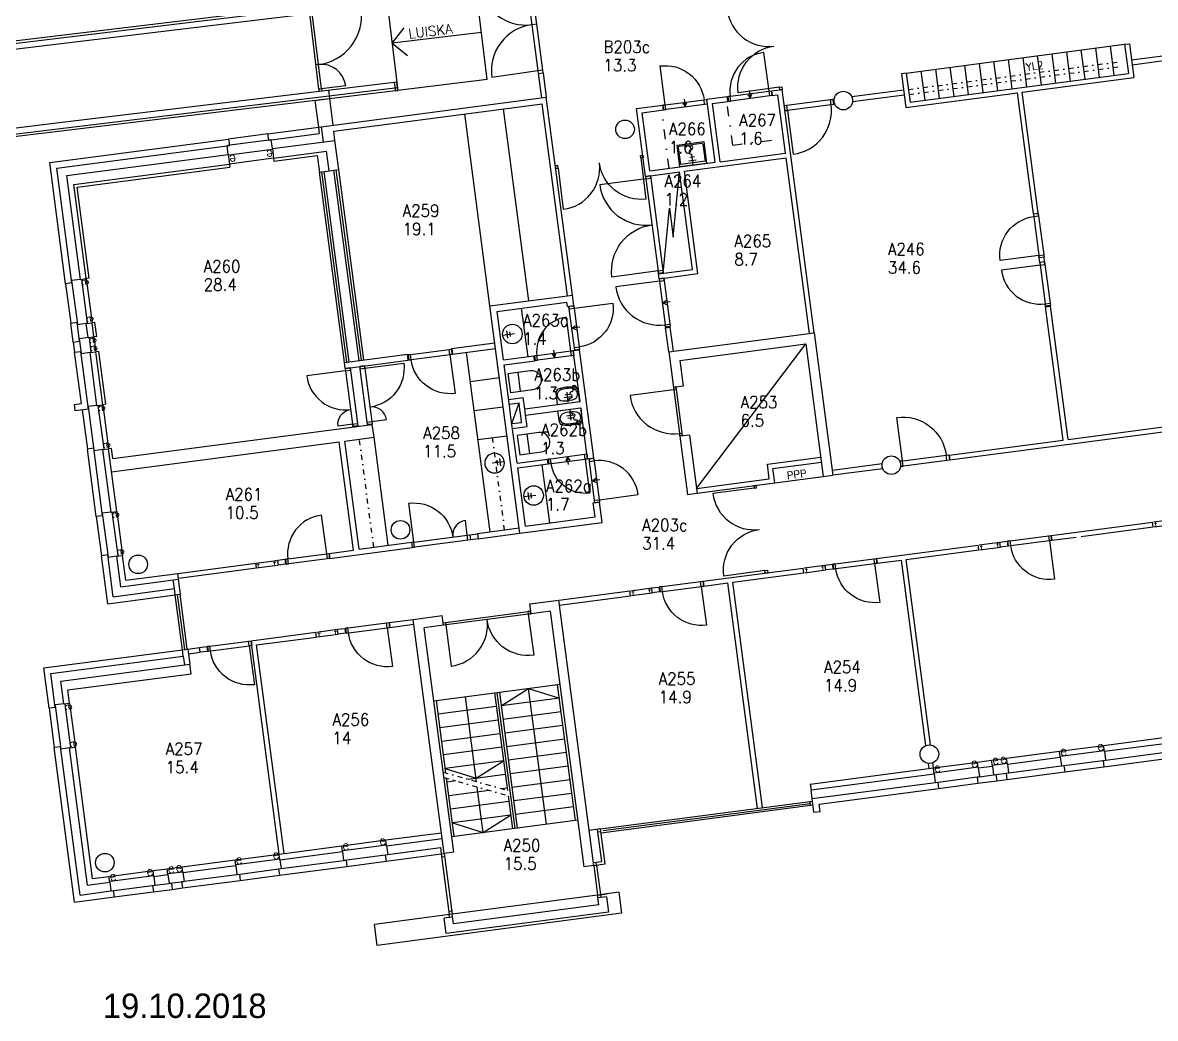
# Model space of a CAD drawing. Extents: x -11123 to 123675, y 9836 to 72527.
# Drawn here: x 8791 to 31946, y 9836 to 30196 of the extents above; entities that cross this region are included whole.
import ezdxf
from ezdxf.enums import TextEntityAlignment as Align

# ---------------------------------------------------------------- set-up
doc = ezdxf.new("R2010")
doc.units = 0
doc.header["$LTSCALE"] = 100
doc.header["$MEASUREMENT"] = 0
doc.linetypes.add('PKL', pattern=[3, 1, -1, 0, -1])
doc.linetypes.add('PKP', pattern=[6, 2, -2, 0, -2])
doc.layers.get('0').update_dxf_attribs({"linetype": 'CONTINUOUS'})
for name, color, linetype in [('ART1100T0', 7, 'CONTINUOUS'), ('ART1100T3', 7, 'CONTINUOUS'), ('ART1100TB', 7, 'CONTINUOUS'), ('FM_I', 7, 'CONTINUOUS'), ('FM_OMAT', 7, 'CONTINUOUS'), ('M00402', 7, 'CONTINUOUS'), ('M06001', 7, 'CONTINUOUS'), ('M06037', 8, 'CONTINUOUS'), ('M06041', 8, 'CONTINUOUS'), ('M06051', 3, 'CONTINUOUS'), ('M06080', 7, 'CONTINUOUS'), ('M06081', 8, 'CONTINUOUS')]:
    doc.layers.add(name, color=color, linetype=linetype)
doc.styles.add('FISO', font='fiso.shx', dxfattribs={"height": 200})
doc.styles.add('ROMANS', font='romans')
doc.styles.add('S', font='ROMANS.shx', dxfattribs={"width": 0.8})
doc.styles.get("Standard").update_dxf_attribs({"font": 'simplex.shx'})

# ---------------------------------------------------------------- blocks, each defined once
blk = doc.blocks.new('AIOA_SAVE1')
at = {"color": 0, "linetype": 'ByBlock'}
for p, q in [((0, 0), (200, 0)), ((100, 75), (100, -75)), ((150, 50), (150, -50))]:
    blk.add_line(p, q, dxfattribs=at)
blk = doc.blocks.new('AIOA_SAVS1')
at = {"color": 0, "linetype": 'ByBlock'}
blk.add_lwpolyline([(0, 0), (75, -43, 1), (136, -78, -1), (198, -113), (238, -137, 1.000186), (310, -178, 1.000186), (238, -137)], format="xyb", dxfattribs=at)
blk.add_blockref('AIOA_SAVE1', (0, 0), dxfattribs=at)
blk = doc.blocks.new('AIOA_PA11151S')
at = {"color": 0, "linetype": 'ByBlock'}
for points in [[(0, -235), (233.504465, -230.487788, 0.350048), (305.602562, -170.874783, 0.111918), (306.134213, 170.656116, 0.350852), (233.992412, 230.479271), (0, 235)], [(293.550693, -198.63324, 0.875156), (315.531406, -119.392701, 0.094764), (306.134213, 170.656116, 0.350852), (233.992412, 230.479271), (0, 235), (0, -235), (233.504465, -230.487788, 0.23958)], [(58.106337, 107.884253, 0.074902), (57.037671, -92.42681, 0.996701), (292.962329, -92.42681, 0.074902), (291.893663, 107.884253, 0.873578)]]:
    blk.add_lwpolyline(points, format="xyb", close=True, dxfattribs=at)
blk.add_blockref('AIOA_SAVS1', (25, 0), dxfattribs=at)
for tag, p, flags in [('VARKDI', (25, 100), 8), ('VARNRO', (25, 0), 9), ('VARYLE', (25, -100), 9)]:
    blk.add_attdef(tag, p, '', height=75, dxfattribs=dict(at, flags=flags))
blk = doc.blocks.new('ALLAS')
at = {"color": 0, "linetype": 'ByBlock'}
for p, q in [((-200, 3), (47, 3)), ((-110, 78), (-110, -72)), ((-54, 53), (-54, -47))]:
    blk.add_line(p, q, dxfattribs=at)
blk.add_circle((0, 0), 200, dxfattribs=at)
blk = doc.blocks.new('AIOA_SASA6')
at = {"color": 0, "linetype": 'ByBlock'}
for p, q in [((0, 0), (225, 0)), ((100, 75), (100, -75)), ((175, 50), (175, -50))]:
    blk.add_line(p, q, dxfattribs=at)
blk.add_lwpolyline([(0, 275), (450, 275), (450, -275), (0, -275)], close=True, dxfattribs=at)
blk.add_lwpolyline([(0, 275), (450, 275), (450, -275), (0, -275)], close=True, dxfattribs=at)
blk.add_lwpolyline([(50, 250), (400, 250, -0.414214), (425, 225), (425, -225, -0.414214), (400, -250), (50, -250), (50, 250)], format="xyb", dxfattribs=at)
for centre, radius, start, end in [((275, 0), 50, 0, 180), ((362, 0), 37.5, 180, 0)]:
    blk.add_arc(centre, radius, start, end, dxfattribs=at)
for tag, p, flags in [('VARKDI', (75, 125), 8), ('VARNRO', (75, 25), 9), ('VARYLE', (75, -75), 9)]:
    blk.add_attdef(tag, p, '', height=75, dxfattribs=dict(at, flags=flags))
blk = doc.blocks.new('AIOA_SAWC1')
at = {"color": 0, "linetype": 'ByBlock'}
blk.add_line((250, -200), (250, 200), dxfattribs=at)
blk.add_lwpolyline([(50, 200), (500, 200, -1), (500, -200), (50, -200)], format="xyb", close=True, dxfattribs=at)
blk.add_lwpolyline([(50, 200), (500, 200, -1), (500, -200), (50, -200)], format="xyb", close=True, dxfattribs=at)
for tag, p, flags in [('VARKDI', (100, -50), 8), ('VARNRO', (100, -150), 9), ('VARYLE', (100, -250), 9)]:
    blk.add_attdef(tag, p, '', height=75, dxfattribs=dict(at, flags=flags))
blk = doc.blocks.new('AIOA_IKK-C')
at = {"layer": 'M06041', "linetype": 'ByBlock'}
for p, q in [((0, 0), (1000, 0)), ((0, -100), (1000, -100))]:
    blk.add_line(p, q, dxfattribs=at)
at = {"layer": 'FM_OMAT', "width": 0.9, "flags": 8}
for p in [(50, 0), (950, 0)]:
    blk.add_attdef('SARANA', text='', height=50, dxfattribs=at).set_placement(p, align=Align.MIDDLE)
at = {"layer": 'FM_OMAT', "width": 0.9}
for tag, p, flags in [('IKKKDI', (50, -700), 8), ('IKKNRO', (50, -850), 8), ('IKKYLE', (50, -1000), 9)]:
    blk.add_attdef(tag, p, '', height=125, dxfattribs=dict(at, flags=flags))
at = {"layer": 'M06041', "flags": 8}
blk.add_attdef('E', (0, 0), '', height=100, dxfattribs=at)
blk.add_attdef('E', text='', height=100, dxfattribs=at).set_placement((500, 0), align=Align.CENTER)
blk.add_attdef('E', text='', height=100, dxfattribs=at).set_placement((1000, 0), align=Align.RIGHT)
blk = doc.blocks.new('AIOA_IKK-B')
at = {"layer": 'M06041', "linetype": 'ByBlock'}
for p, q in [((0, 100), (1000, 100)), ((0, 0), (1000, 0))]:
    blk.add_line(p, q, dxfattribs=at)
at = {"layer": 'FM_OMAT', "width": 0.9}
for tag, p, flags in [('IKKYLE', (50, 875), 9), ('IKKNRO', (50, 725), 8), ('IKKKDI', (50, 575), 8)]:
    blk.add_attdef(tag, p, '', height=125, dxfattribs=dict(at, flags=flags))
at = {"layer": 'FM_OMAT', "width": 0.9, "flags": 8}
for p in [(50, 0), (950, 0)]:
    blk.add_attdef('SARANA', text='', height=50, dxfattribs=at).set_placement(p, align=Align.MIDDLE)
at = {"layer": 'M06041', "flags": 8}
blk.add_attdef('F', (0, 0), '', height=100, dxfattribs=at)
blk.add_attdef('F', text='', height=100, dxfattribs=at).set_placement((500, 0), align=Align.CENTER)
blk.add_attdef('F', text='', height=100, dxfattribs=at).set_placement((1000, 0), align=Align.RIGHT)
blk = doc.blocks.new('AIOA_HUONE')
at = {"layer": 'ART1100T0', "width": 0.9}
blk.add_attdef('HNENUM', (56, 73), '', height=250, dxfattribs=at)
at = {"layer": 'ART1100T3', "width": 0.9}
blk.add_attdef('HNEALA', (56, -302), '', height=250, dxfattribs=at)

msp = doc.modelspace()

# ---------------------------------------------------------------- linework, layer by layer
at = {"layer": 'M00402'}
msp.add_line((24166, 20783), (25157, 20914), dxfattribs=at)
msp.add_lwpolyline([(21887, 25072), (22014, 26405), (22092, 25810), (22219, 27143)], dxfattribs=at)
at = {"layer": 'M06001'}
for p, q in [((31316, 29753), (31415, 29766)), ((31316, 29753), (31395, 29158)), ((31415, 29766), (31507, 29072)), ((32517, 29568), (31460, 29429)), ((32530, 29469), (31473, 29330)), ((26855, 29166), (26756, 29153)), ((26756, 29153), (26847, 28459)), ((26855, 29166), (26933, 28571)), ((26933, 28571), (31395, 29158)), ((29226, 28772), (31507, 29072)), ((15042, 28821), (15062, 28642)), ((24098, 28803), (24317, 28832)), ((24111, 28704), (24098, 28803)), ((24111, 28704), (24231, 28719)), ((24387, 27530), (24231, 28719)), ((24972, 23854), (24317, 28832)), ((26800, 28816), (25742, 28676)), ((26813, 28716), (25755, 28577)), ((26847, 28459), (29127, 28759)), ((29452, 26290), (29127, 28759)), ((29551, 26303), (29226, 28772)), ((14765, 28603), (15062, 28642)), ((14765, 28603), (14837, 28058)), ((14896, 28065), (19496, 28671)), ((15062, 28642), (15134, 28097)), ((15150, 27978), (19413, 28539)), ((19930, 24613), (19413, 28539)), ((20029, 24626), (19496, 28671)), ((21342, 28440), (21878, 28510)), ((21891, 28411), (21878, 28510)), ((22780, 28629), (23196, 28684)), ((22950, 27340), (22780, 28629)), ((22892, 28543), (23209, 28585)), ((23049, 27353), (22892, 28543)), ((23209, 28585), (23196, 28684)), ((21525, 27052), (21342, 28440)), ((21455, 28354), (21891, 28411)), ((21611, 27164), (21455, 28354)), ((13805, 27922), (14896, 28065)), ((14837, 28058), (14854, 27929)), ((14896, 28065), (14937, 27758)), ((9344, 27334), (13002, 27816)), ((13002, 27816), (13019, 27687)), ((13822, 27793), (13805, 27922)), ((13822, 27793), (14854, 27929)), ((13896, 27621), (13872, 27799)), ((13896, 27621), (15174, 27789)), ((15174, 27789), (15150, 27978)), ((15253, 27194), (15174, 27789)), ((9490, 27223), (13019, 27687)), ((12993, 27502), (12970, 27681)), ((13896, 27621), (13922, 27423)), ((13922, 27423), (15002, 27565)), ((15055, 27168), (15002, 27565)), ((9670, 24856), (9344, 27334)), ((9692, 27068), (12993, 27502)), ((12993, 27502), (13019, 27304)), ((13922, 27423), (13929, 27363)), ((13929, 27363), (14812, 27479)), ((14812, 27479), (14856, 27142)), ((21611, 27164), (22950, 27340)), ((22318, 27156), (24400, 27430)), ((23049, 27353), (24387, 27530)), ((24873, 23841), (24400, 27430)), ((9799, 24873), (9490, 27223)), ((9837, 26885), (13019, 27304)), ((9904, 26833), (13027, 27244)), ((13019, 27304), (13027, 27244)), ((14856, 27142), (15055, 27168)), ((15055, 27168), (15253, 27194)), ((21525, 27052), (22219, 27143)), ((22481, 25151), (22219, 27143)), ((22594, 25064), (22318, 27156)), ((9971, 24946), (9692, 27068)), ((10090, 24962), (9837, 26885)), ((10150, 24969), (9904, 26833)), ((29452, 26290), (29551, 26303)), ((29584, 25289), (29571, 25388)), ((29683, 25302), (29670, 25401)), ((21787, 25059), (22481, 25151)), ((21800, 24960), (21787, 25059)), ((21800, 24960), (22594, 25064)), ((9799, 24873), (9670, 24856)), ((9971, 24946), (9793, 24922)), ((9971, 24946), (10090, 24962)), ((10150, 24969), (10090, 24962)), ((18343, 24404), (20029, 24626)), ((20058, 24408), (20029, 24626)), ((18956, 19754), (18343, 24404)), ((18489, 24292), (19917, 24480)), ((19929, 24391), (19917, 24480)), ((19929, 24391), (20058, 24408)), ((29703, 24387), (29802, 24400)), ((30062, 21660), (29703, 24387)), ((30161, 21673), (29802, 24400)), ((18620, 23301), (18489, 24292)), ((9776, 24053), (9905, 24070)), ((9827, 23666), (9776, 24053)), ((9956, 23683), (9905, 24070)), ((10090, 24044), (9911, 24020)), ((10090, 24044), (10209, 24059)), ((10128, 23756), (10090, 24044)), ((10268, 24067), (10209, 24059)), ((10247, 23772), (10209, 24059)), ((10306, 23780), (10268, 24067)), ((21932, 23959), (22031, 23972)), ((21998, 23463), (21932, 23959)), ((21998, 23463), (24972, 23854)), ((21998, 23463), (24972, 23854)), ((22097, 23476), (22031, 23972)), ((24972, 23854), (25356, 20940)), ((24972, 23854), (25356, 20940)), ((9827, 23666), (9956, 23683)), ((10128, 23756), (9949, 23733)), ((10128, 23756), (10247, 23772)), ((10306, 23780), (10247, 23772)), ((17560, 23534), (18443, 23651)), ((22222, 23291), (24800, 23630)), ((24800, 23630), (25157, 20914)), ((9854, 23458), (9983, 23475)), ((9993, 22407), (9854, 23458)), ((10139, 22295), (9983, 23475)), ((10168, 23449), (9990, 23425)), ((10168, 23449), (10287, 23464)), ((10310, 22368), (10168, 23449)), ((10347, 23472), (10287, 23464)), ((10429, 22384), (10287, 23464)), ((10489, 22392), (10347, 23472)), ((15369, 23246), (16658, 23416)), ((16674, 23297), (16658, 23416)), ((17576, 23415), (17560, 23534)), ((17576, 23415), (18458, 23532)), ((20048, 23489), (20176, 23506)), ((20185, 22448), (20048, 23489)), ((20467, 21295), (20176, 23506)), ((21998, 23463), (22093, 22739)), ((21998, 23463), (22093, 22739)), ((15385, 23127), (15369, 23246)), ((15385, 23127), (16674, 23297)), ((18620, 23301), (19244, 23383)), ((18633, 23202), (19258, 23284)), ((19258, 23284), (19244, 23383)), ((22222, 23291), (22291, 22765)), ((22291, 22765), (22093, 22739)), ((18726, 22493), (19024, 22532)), ((9844, 22387), (9993, 22407)), ((9844, 22387), (9861, 22258)), ((10139, 22295), (9861, 22258)), ((10310, 22368), (10132, 22345)), ((10310, 22368), (10429, 22384)), ((10489, 22392), (10429, 22384)), ((18739, 22393), (18938, 22420)), ((19054, 22299), (20185, 22448)), ((19071, 22170), (20202, 22319)), ((20339, 21278), (20202, 22319)), ((18791, 21997), (18990, 22023)), ((10635, 21281), (15939, 21979)), ((15974, 21720), (15939, 21979)), ((18805, 21898), (19102, 21937)), ((27745, 21254), (32504, 21881)), ((30161, 21673), (32491, 21980)), ((10610, 21014), (15260, 21626)), ((15552, 19407), (15260, 21626)), ((15379, 21641), (15974, 21720)), ((15670, 19432), (15379, 21641)), ((22423, 21764), (22225, 21738)), ((22225, 21738), (22381, 20548)), ((22225, 21738), (22381, 20548)), ((22423, 21764), (22580, 20574)), ((27732, 21353), (30062, 21660)), ((10244, 21492), (10115, 21475)), ((10297, 20097), (10115, 21475)), ((10426, 20114), (10244, 21492)), ((10429, 21466), (10251, 21442)), ((10429, 21466), (10548, 21482)), ((10598, 20187), (10429, 21466)), ((10608, 21489), (10548, 21482)), ((10717, 20203), (10548, 21482)), ((10635, 21281), (10608, 21489)), ((24015, 21167), (25105, 21310)), ((27732, 21353), (27745, 21254)), ((18898, 21189), (19522, 21271)), ((18911, 21090), (19536, 21172)), ((19068, 19900), (18911, 21090)), ((19536, 21172), (19522, 21271)), ((20339, 21278), (20467, 21295)), ((24054, 20869), (24015, 21167)), ((24127, 21080), (25118, 21211)), ((24166, 20783), (24127, 21080)), ((26361, 21173), (25343, 21039)), ((26374, 21074), (25356, 20940)), ((22567, 20673), (24054, 20869)), ((25157, 20914), (25356, 20940)), ((22580, 20574), (24166, 20783)), ((20457, 20375), (20586, 20392)), ((20641, 19976), (20586, 20392)), ((22381, 20548), (22580, 20574)), ((10598, 20187), (10419, 20163)), ((10598, 20187), (10717, 20203)), ((20495, 20088), (20457, 20375)), ((10426, 20114), (10297, 20097)), ((18956, 19754), (20641, 19976)), ((19068, 19900), (20495, 20088)), ((29819, 19712), (31886, 19984)), ((31899, 19885), (31886, 19984)), ((18089, 19751), (18941, 19863)), ((18089, 19751), (18103, 19642)), ((18103, 19642), (18956, 19754)), ((29832, 19613), (29819, 19712)), ((30427, 19691), (31899, 19885)), ((15069, 19242), (16755, 19464)), ((15670, 19432), (16740, 19573)), ((16740, 19573), (16755, 19464)), ((26245, 19241), (28322, 19515)), ((28335, 19416), (28322, 19515)), ((29832, 19613), (30328, 19678)), ((10531, 19311), (10403, 19294)), ((10532, 18312), (10403, 19294)), ((10644, 18458), (10531, 19311)), ((10716, 19285), (10538, 19261)), ((10716, 19285), (10835, 19300)), ((10799, 18660), (10716, 19285)), ((10902, 18795), (10835, 19300)), ((15056, 19342), (15552, 19407)), ((15069, 19242), (15056, 19342)), ((26258, 19142), (26245, 19241)), ((26853, 19220), (28335, 19416)), ((27352, 15426), (26853, 19220)), ((11963, 18934), (13559, 19145)), ((11976, 18835), (13572, 19045)), ((13572, 19045), (13559, 19145)), ((22701, 18775), (24748, 19044)), ((24761, 18945), (24748, 19044)), ((26258, 19142), (26754, 19207)), ((27253, 15413), (26754, 19207)), ((10799, 18660), (11978, 18815)), ((10902, 18795), (11963, 18934)), ((11893, 18623), (11869, 18801)), ((11978, 18815), (11963, 18934)), ((12019, 18508), (11978, 18815)), ((22714, 18675), (22701, 18775)), ((23308, 18754), (24761, 18945)), ((10644, 18458), (11893, 18623)), ((11910, 18494), (11893, 18623)), ((19751, 18386), (21203, 18577)), ((21217, 18478), (21203, 18577)), ((22714, 18675), (23209, 18741)), ((23816, 14130), (23209, 18741)), ((23915, 14144), (23308, 18754)), ((10532, 18312), (11910, 18494)), ((11910, 18494), (12019, 18508)), ((19161, 18309), (19751, 18386)), ((19187, 18110), (19161, 18309)), ((20465, 12963), (19751, 18386)), ((19764, 18287), (21217, 18478)), ((16777, 17995), (17367, 18072)), ((17393, 17874), (17367, 18072)), ((19579, 18162), (19187, 18110)), ((20267, 12937), (19579, 18162)), ((16281, 17929), (16777, 17995)), ((16294, 17830), (16281, 17929)), ((16294, 17830), (16790, 17896)), ((17407, 13206), (16777, 17995)), ((17393, 17874), (17001, 17822)), ((13460, 17558), (14784, 17732)), ((13572, 17472), (14797, 17633)), ((14797, 17633), (14784, 17732)), ((17605, 13232), (17001, 17822)), ((9222, 17000), (12057, 17373)), ((12057, 17373), (12166, 17388)), ((12074, 17244), (12057, 17373)), ((12166, 17388), (12409, 17420)), ((12166, 17388), (12207, 17080)), ((14035, 13196), (13460, 17558)), ((14134, 13209), (13572, 17472)), ((9368, 16888), (12074, 17244)), ((12074, 17244), (12098, 17066)), ((12179, 17289), (12422, 17321)), ((9330, 16177), (9222, 17000)), ((9570, 16733), (12207, 17080)), ((12233, 16882), (12207, 17080)), ((9459, 16194), (9368, 16888)), ((9631, 16267), (9570, 16733)), ((9715, 16551), (12233, 16882)), ((9750, 16283), (9715, 16551)), ((9631, 16267), (9453, 16244)), ((9631, 16267), (9750, 16283)), ((9459, 16194), (9330, 16177)), ((30889, 15415), (32168, 15583)), ((9565, 15391), (9436, 15374)), ((9852, 12211), (9436, 15374)), ((9964, 12357), (9565, 15391)), ((9750, 15365), (9571, 15341)), ((9750, 15365), (9869, 15381)), ((10119, 12559), (9750, 15365)), ((10222, 12694), (9869, 15381)), ((28906, 15154), (29987, 15296)), ((30003, 15177), (29987, 15296)), ((30879, 15111), (32257, 15292)), ((30905, 15296), (30889, 15415)), ((30905, 15296), (32184, 15464)), ((30905, 15296), (30928, 15117)), ((27409, 14957), (27395, 15061)), ((28311, 15075), (28599, 15113)), ((28327, 14956), (28311, 15075)), ((28615, 14994), (28599, 15113)), ((28922, 15035), (28906, 15154)), ((28922, 15035), (30003, 15177)), ((30003, 15177), (30026, 14998)), ((30879, 15111), (30896, 14982)), ((30896, 14982), (32274, 15163)), ((24891, 14625), (27409, 14957)), ((24907, 14506), (27425, 14838)), ((27320, 14945), (27306, 15049)), ((27425, 14838), (27409, 14957)), ((27425, 14838), (27448, 14659)), ((28301, 14771), (28688, 14822)), ((28327, 14956), (28615, 14994)), ((28327, 14956), (28351, 14778)), ((28615, 14994), (28638, 14816)), ((28688, 14822), (28705, 14693)), ((28896, 14850), (30076, 15005)), ((28896, 14850), (28913, 14721)), ((28913, 14721), (30093, 14876)), ((28922, 15035), (28945, 14856)), ((30076, 15005), (30093, 14876)), ((24891, 14625), (24907, 14506)), ((24930, 14328), (27498, 14666)), ((27498, 14666), (27515, 14537)), ((28301, 14771), (28318, 14642)), ((28318, 14642), (28705, 14693)), ((24930, 14328), (24907, 14506)), ((25076, 14216), (27515, 14537)), ((24967, 14050), (24930, 14328)), ((25095, 14067), (25076, 14216)), ((24967, 14050), (25095, 14067)), ((20604, 13708), (20371, 13677)), ((20631, 13045), (20544, 13700)), ((20698, 12994), (20604, 13708)), ((16216, 13483), (17351, 13632)), ((16231, 13364), (16216, 13483)), ((16231, 13364), (17367, 13513)), ((20612, 13648), (20552, 13640)), ((14035, 13196), (15314, 13364)), ((14050, 13077), (15329, 13245)), ((15329, 13245), (15314, 13364)), ((15329, 13245), (15353, 13067)), ((16205, 13179), (17331, 13327)), ((16231, 13364), (16255, 13185)), ((17331, 13327), (17348, 13198)), ((17348, 13198), (17407, 13206)), ((17605, 13232), (17407, 13206)), ((12052, 12935), (13132, 13077)), ((13148, 12958), (13132, 13077)), ((14024, 12892), (15402, 13073)), ((14050, 13077), (14035, 13196)), ((14050, 13077), (14074, 12898)), ((15402, 13073), (15419, 12944)), ((16205, 13179), (16222, 13050)), ((16222, 13050), (17348, 13198)), ((20457, 13023), (20631, 13045)), ((20465, 12963), (20698, 12994)), ((20524, 12971), (20517, 13030)), ((10222, 12694), (10555, 12738)), ((10570, 12619), (10555, 12738)), ((11457, 12856), (11744, 12894)), ((11472, 12737), (11457, 12856)), ((11472, 12737), (11760, 12775)), ((11472, 12737), (11496, 12559)), ((11760, 12775), (11744, 12894)), ((11760, 12775), (11783, 12597)), ((12041, 12631), (13221, 12786)), ((12067, 12816), (12052, 12935)), ((12067, 12816), (13148, 12958)), ((12067, 12816), (12091, 12637)), ((13148, 12958), (13172, 12779)), ((13221, 12786), (13238, 12657)), ((14024, 12892), (14041, 12763)), ((14041, 12763), (15419, 12944)), ((20465, 12963), (20267, 12937)), ((10119, 12559), (10570, 12619)), ((10570, 12619), (10594, 12440)), ((11446, 12552), (11833, 12603)), ((11446, 12552), (11463, 12423)), ((11833, 12603), (11850, 12474)), ((12041, 12631), (12058, 12502)), ((12058, 12502), (13238, 12657)), ((9852, 12211), (10660, 12318)), ((9964, 12357), (10643, 12447)), ((10643, 12447), (10660, 12318)), ((11463, 12423), (11850, 12474)), ((20545, 12358), (17570, 11967)), ((20976, 12415), (20545, 12358)), ((20545, 12358), (20743, 12384)), ((20571, 12160), (20545, 12358)), ((20726, 12322), (20552, 12299)), ((20604, 12366), (20612, 12307)), ((20726, 12322), (20767, 12009)), ((20976, 12415), (21033, 11984)), ((20571, 12160), (17596, 11768)), ((17570, 11967), (15984, 11758)), ((21033, 11984), (16041, 11327)), ((17578, 11907), (17405, 11884)), ((17446, 11572), (17405, 11884)), ((20767, 12009), (17446, 11572)), ((17519, 11899), (17511, 11959)), ((17596, 11768), (17570, 11967)), ((16041, 11327), (15984, 11758))]:
    msp.add_line(p, q, dxfattribs=at)
for points in [[(18898, 21189), (18774, 22131), (18757, 22260), (18633, 23202)], [(19102, 21937), (19071, 22171), (19054, 22299), (19024, 22532)], [(18990, 22023), (18972, 22157), (18955, 22286), (18938, 22420)]]:
    msp.add_lwpolyline(points, dxfattribs=at)
for centre in [(25567, 28603), (21106, 28015), (26549, 21147), (16515, 19826), (11152, 19120), (27327, 15238), (10472, 13019)]:
    msp.add_circle(centre, 190, dxfattribs=at)
at = {"layer": 'M06037'}
for p, q in [((18286, 29032), (18053, 30958)), ((16227, 30737), (16459, 28811)), ((16343, 29774), (16590, 30089)), ((18170, 29995), (16343, 29774)), ((16343, 29774), (16658, 29527)), ((18286, 29032), (16459, 28811)), ((19776, 16665), (17198, 16325)), ((18437, 16489), (18700, 14496)), ((18487, 16495), (18852, 13719)), ((18537, 16502), (18902, 13726)), ((19497, 13804), (19131, 16580)), ((20092, 13882), (19726, 16658)), ((17442, 14853), (17248, 16332)), ((18474, 16211), (17284, 16054)), ((18071, 14674), (17843, 16410)), ((19763, 16381), (18573, 16224)), ((19799, 16103), (18610, 15946)), ((18511, 15933), (17321, 15777)), ((19836, 15825), (18646, 15669)), ((18547, 15656), (17357, 15499)), ((19873, 15548), (18683, 15391)), ((18584, 15378), (17394, 15222)), ((18620, 15101), (17430, 14944)), ((19909, 15270), (18719, 15114)), ((18657, 14823), (17899, 14723)), ((19946, 14993), (18756, 14836)), ((17613, 13556), (17457, 14745)), ((17649, 14690), (17467, 14666)), ((19982, 14715), (18792, 14558)), ((18329, 14497), (17504, 14389)), ((18208, 13634), (18085, 14566)), ((18693, 14545), (18579, 14530)), ((18714, 14388), (18803, 13713)), ((20019, 14437), (18829, 14281)), ((18730, 14268), (17540, 14111)), ((20055, 14160), (18866, 14003)), ((18766, 13990), (17577, 13833)), ((18852, 13719), (17564, 13549)), ((20141, 13889), (18852, 13719))]:
    msp.add_line(p, q, dxfattribs=at)
at = {"layer": 'M06037', "linetype": 'PKL'}
for p, q in [((17390, 14868), (18752, 14481)), ((17404, 14760), (18766, 14373))]:
    msp.add_line(p, q, dxfattribs=at)
at = {"layer": 'M06037'}
for points in [[(18573, 16224), (19131, 16580), (19763, 16381)], [(17430, 14944), (18062, 14745), (18620, 15101)], [(17577, 13833), (18208, 13634), (18766, 13990)]]:
    msp.add_lwpolyline(points, dxfattribs=at)
at = {"layer": 'M06041'}
for p, q in [((16233, 30687), (-11123, 27381)), ((16177, 30731), (-11079, 27437)), ((16197, 30562), (9239, 29721)), ((9239, 29721), (-5458, 27945)), ((16389, 28974), (9431, 28133)), ((19332, 29154), (19431, 29167)), ((16453, 28860), (-10902, 25554)), ((16410, 28805), (-10847, 25511)), ((9431, 28133), (-5266, 26356)), ((13805, 27922), (13002, 27816)), ((13922, 27423), (13019, 27304)), ((15369, 23246), (14856, 27142)), ((15419, 23252), (14906, 27149)), ((15468, 23259), (14955, 27155)), ((15667, 23285), (15154, 27181)), ((15716, 23292), (15203, 27188)), ((15766, 23298), (15253, 27194)), ((9670, 24856), (9776, 24053)), ((10090, 24962), (10209, 24059)), ((9827, 23666), (9854, 23458)), ((10247, 23772), (10287, 23464)), ((10010, 22278), (10115, 21475)), ((10429, 22384), (10548, 21482)), ((10717, 20203), (10835, 19300)), ((10297, 20097), (10403, 19294)), ((12057, 17373), (11910, 18494)), ((12107, 17380), (11959, 18500)), ((12157, 17386), (12009, 18507)), ((9750, 16283), (9869, 15381)), ((9330, 16177), (9436, 15374)), ((29987, 15296), (30889, 15415)), ((27409, 14957), (28311, 15075)), ((28599, 15113), (28906, 15154)), ((30093, 14876), (30896, 14982)), ((27515, 14537), (28318, 14642)), ((28705, 14693), (28913, 14721)), ((20604, 13708), (24937, 14278)), ((20614, 13628), (24947, 14199)), ((20659, 13674), (24892, 14232)), ((24897, 14192), (24887, 14271)), ((15314, 13364), (16216, 13483)), ((17407, 13206), (17570, 11967)), ((13132, 13077), (14035, 13196)), ((15419, 12944), (16222, 13050)), ((17348, 13198), (17511, 11959)), ((17355, 13139), (17415, 13147)), ((20524, 12971), (20604, 12366)), ((10555, 12738), (11457, 12856)), ((11744, 12894), (12052, 12935)), ((13238, 12657), (14041, 12763)), ((20465, 12963), (20545, 12358)), ((10660, 12318), (11463, 12423)), ((11850, 12474), (12058, 12502)), ((17562, 12026), (17503, 12018))]:
    msp.add_line(p, q, dxfattribs=at)
at = {"layer": 'M06041', "linetype": 'PKL'}
for p, q in [((26899, 28829), (31361, 29416)), ((26912, 28729), (31374, 29317))]:
    msp.add_line(p, q, dxfattribs=at)
at = {"layer": 'M06041', "linetype": 'ByBlock'}
for p, q in [((19332, 29154), (19397, 28658)), ((19431, 29167), (19496, 28671))]:
    msp.add_line(p, q, dxfattribs=at)
at = {"layer": 'M06041'}
msp.add_lwpolyline([(16389, 28974), (16410, 28805), (16459, 28811), (16439, 28980)], close=True, dxfattribs=at)
at = {"layer": 'M06051'}
for p, q in [((19076, 31097), (19200, 30155)), ((19299, 30168), (19175, 31110)), ((14898, 28843), (14718, 30333)), ((14849, 28837), (14669, 30327)), ((19299, 30168), (19200, 30155)), ((19200, 30155), (19324, 29213)), ((19423, 29226), (19299, 30168)), ((14838, 29340), (14789, 29334)), ((19324, 29213), (18384, 29073)), ((19423, 29226), (19324, 29213)), ((19324, 29213), (19332, 29154)), ((19431, 29167), (19423, 29226)), ((14898, 28843), (14849, 28837)), ((14849, 28837), (14855, 28788)), ((14904, 28794), (14855, 28788)), ((15395, 28904), (14898, 28844)), ((14898, 28843), (14904, 28794)), ((23614, 28723), (23663, 28661)), ((23644, 28806), (23663, 28661)), ((23663, 28661), (23695, 28733)), ((22286, 28548), (22335, 28486)), ((22316, 28631), (22335, 28486)), ((22335, 28486), (22366, 28558)), ((21943, 24520), (21882, 24466)), ((22027, 24485), (21882, 24466)), ((21882, 24466), (21955, 24431)), ((20095, 24000), (20033, 23951)), ((20178, 23970), (20033, 23951)), ((20033, 23951), (20106, 23919)), ((19617, 23416), (19662, 23353)), ((19643, 23498), (19662, 23353)), ((19662, 23353), (19689, 23425)), ((19904, 21237), (19931, 21309)), ((19950, 21164), (19931, 21309)), ((19931, 21309), (19976, 21246)), ((20506, 20877), (20444, 20828)), ((20589, 20847), (20444, 20828)), ((20444, 20828), (20517, 20796)), ((17941, 19721), (18090, 19741)), ((17954, 19622), (17941, 19721)), ((18090, 19741), (18103, 19642)), ((18103, 19642), (17954, 19622)), ((28768, 19573), (28917, 19593)), ((28781, 19474), (28768, 19573)), ((28930, 19494), (28781, 19474)), ((28917, 19593), (28930, 19494)), ((14005, 19203), (14154, 19223)), ((14154, 19223), (14167, 19124)), ((14018, 19104), (14005, 19203)), ((14167, 19124), (14018, 19104)), ((25194, 19103), (25343, 19122)), ((25207, 19004), (25194, 19103)), ((25356, 19023), (25207, 19004)), ((25343, 19122), (25356, 19023)), ((21650, 18636), (21798, 18656)), ((21663, 18537), (21650, 18636)), ((21811, 18557), (21663, 18537)), ((21798, 18656), (21811, 18557)), ((15230, 17791), (15379, 17811)), ((15243, 17692), (15230, 17791)), ((15392, 17711), (15243, 17692)), ((15379, 17811), (15392, 17711)), ((12409, 17420), (12558, 17439)), ((12422, 17321), (12409, 17420)), ((12558, 17439), (12571, 17340)), ((12571, 17340), (12422, 17321))]:
    msp.add_line(p, q, dxfattribs=at)
at = {"layer": 'M06051', "linetype": 'ByBlock'}
for p, q in [((23206, 28685), (24098, 28803)), ((24261, 28875), (24310, 28881)), ((24267, 28825), (24261, 28875)), ((24267, 28825), (24317, 28832)), ((24317, 28832), (24267, 28825)), ((24310, 28881), (24317, 28832)), ((21878, 28510), (22770, 28628)), ((22783, 28529), (21891, 28411)), ((24111, 28704), (23219, 28586)), ((25352, 28625), (24361, 28494)), ((24411, 28501), (24361, 28494)), ((24361, 28494), (24375, 28390)), ((25366, 28521), (24375, 28390)), ((24424, 28397), (24411, 28501)), ((25303, 28618), (25352, 28625)), ((25317, 28514), (25303, 28618)), ((25366, 28521), (25317, 28514)), ((25352, 28625), (25366, 28521)), ((24375, 28390), (24424, 28397)), ((21419, 27482), (21469, 27488)), ((21425, 27433), (21419, 27482)), ((21475, 27439), (21425, 27433)), ((21475, 27439), (21469, 27488)), ((21469, 27488), (21475, 27439)), ((19732, 27273), (19682, 27267)), ((19688, 27217), (19682, 27267)), ((19682, 27267), (19688, 27217)), ((19688, 27217), (19738, 27223)), ((19738, 27223), (19732, 27273)), ((21525, 27052), (21786, 25069)), ((21624, 27065), (21885, 25082)), ((29454, 26280), (29571, 25388)), ((29553, 26293), (29670, 25401)), ((29584, 25289), (29702, 24396)), ((29683, 25302), (29801, 24410)), ((21800, 24960), (21931, 23969)), ((21900, 24973), (22030, 23982)), ((20076, 23502), (19958, 24395)), ((20058, 24408), (20175, 23515)), ((16670, 23402), (17562, 23519)), ((16720, 23409), (16670, 23402)), ((16670, 23402), (16684, 23298)), ((16684, 23298), (17576, 23415)), ((16733, 23304), (16720, 23409)), ((17513, 23513), (17562, 23519)), ((17526, 23409), (17513, 23513)), ((17576, 23415), (17526, 23409)), ((17562, 23519), (17576, 23415)), ((19254, 23384), (20048, 23489)), ((20061, 23389), (19267, 23285)), ((15839, 21976), (15682, 23166)), ((15781, 23179), (15938, 21989)), ((16684, 23298), (16733, 23304)), ((15385, 23127), (15541, 21937)), ((15484, 23140), (15641, 21950)), ((22142, 22746), (22093, 22739)), ((22093, 22739), (22223, 21748)), ((22093, 22739), (22099, 22690)), ((22099, 22690), (22149, 22696)), ((22142, 22746), (22273, 21754)), ((22149, 22696), (22142, 22746)), ((22217, 21797), (22266, 21804)), ((22223, 21748), (22217, 21797)), ((22266, 21804), (22273, 21754)), ((22273, 21754), (22223, 21748)), ((19532, 21272), (20326, 21377)), ((26730, 21226), (27721, 21357)), ((27672, 21350), (27721, 21357)), ((27686, 21246), (27672, 21350)), ((27721, 21357), (27735, 21253)), ((19545, 21173), (20339, 21278)), ((20487, 20379), (20370, 21272)), ((20469, 21285), (20586, 20392)), ((26780, 21233), (26730, 21226)), ((26730, 21226), (26744, 21122)), ((27735, 21253), (26744, 21122)), ((26744, 21122), (26793, 21129)), ((26793, 21129), (26780, 21233)), ((27735, 21253), (27686, 21246)), ((23737, 20727), (23787, 20733)), ((23787, 20733), (23737, 20727)), ((23737, 20727), (23744, 20677)), ((23744, 20677), (23793, 20684)), ((23793, 20684), (23787, 20733)), ((16741, 19568), (17931, 19725)), ((17881, 19719), (17931, 19725)), ((17895, 19614), (17881, 19719)), ((17931, 19725), (17944, 19621)), ((28927, 19594), (29819, 19712)), ((16790, 19575), (16741, 19568)), ((16741, 19568), (16755, 19464)), ((17944, 19621), (16755, 19464)), ((16755, 19464), (16804, 19471)), ((16804, 19471), (16790, 19575)), ((17944, 19621), (17895, 19614)), ((28940, 19495), (29832, 19613)), ((14164, 19224), (15056, 19342)), ((15069, 19242), (14177, 19125)), ((25353, 19124), (26245, 19241)), ((23965, 18992), (24015, 18998)), ((23972, 18942), (23965, 18992)), ((24015, 18998), (24022, 18948)), ((25366, 19025), (26258, 19142)), ((21808, 18657), (22701, 18775)), ((23972, 18942), (24022, 18948)), ((24022, 18948), (23972, 18942)), ((21821, 18558), (22714, 18675)), ((17386, 17924), (19171, 18159)), ((19177, 18109), (17393, 17874)), ((19171, 18159), (19121, 18152)), ((19121, 18152), (19128, 18102)), ((19128, 18102), (19177, 18109)), ((19177, 18109), (19171, 18159)), ((15389, 17812), (16281, 17929)), ((15402, 17713), (16294, 17830)), ((17386, 17924), (17436, 17930)), ((17393, 17874), (17386, 17924)), ((17442, 17881), (17393, 17874)), ((17436, 17930), (17442, 17881)), ((12568, 17441), (13460, 17558)), ((12581, 17341), (13473, 17459))]:
    msp.add_line(p, q, dxfattribs=at)
for points in [[(24039, 30560), (23196, 30449, 0.414214), (24150, 29717, 0.671351)], [(24261, 28875), (23418, 28764, -0.414214), (24150, 29717, -0.671351)], [(24049, 28796), (23944, 29589, 0.414214), (23256, 28692, 0.671351)], [(21927, 28517), (21823, 29310, -0.414214), (22720, 28621, -0.671351)], [(24424, 28397), (24542, 27505, 0.414214), (25317, 28514, 0.671351)], [(19738, 27223), (19843, 26380, 0.414214), (20582, 27328, 0.671351)], [(21425, 27433), (21530, 26589, -0.414214), (20582, 27328, -0.671351)], [(21532, 27002), (20590, 26878, 0.414214), (21656, 26061, 0.671351)], [(29565, 25438), (28771, 25333, -0.414214), (29460, 26231, -0.671351)], [(21780, 25119), (20838, 24995, -0.414214), (21656, 26061, -0.671351)], [(29591, 25239), (28798, 25135, 0.414214), (29695, 24446, 0.671351)], [(21807, 24910), (20915, 24793, 0.414214), (21924, 24018, 0.671351)], [(20064, 24358), (20857, 24463, -0.414214), (20169, 23565, -0.671351)], [(19998, 23482), (19907, 24176, 0.414214), (19304, 23391, 0.671351)], [(17526, 23409), (17631, 22616, -0.414214), (16733, 23304, -0.671351)], [(15788, 23130), (16581, 23234, -0.414214), (15892, 22336, -0.671351)], [(15391, 23077), (14598, 22973, 0.414214), (15496, 22284, 0.671351)], [(22099, 22690), (21207, 22572, 0.414214), (22217, 21797, 0.671351)], [(15535, 21987), (15238, 21948, -0.414214), (15496, 22284, -0.671351)], [(15932, 22039), (16229, 22078, 0.414214), (15892, 22336, 0.671351)], [(26780, 21233), (26662, 22125, -0.414214), (27672, 21350, -0.671351)], [(20289, 21271), (20380, 20577, -0.414214), (19595, 21180, -0.671351)], [(20580, 20442), (21373, 20546, 0.414214), (20475, 21235, 0.671351)], [(23744, 20677), (22901, 20566, 0.414214), (23854, 19834, 0.671351)], [(16790, 19575), (16686, 20368, -0.414214), (17584, 19679, -0.671351)], [(15007, 19335), (14902, 20128, 0.414214), (14213, 19231, 0.671351)], [(17881, 19719), (17842, 20016, 0.414214), (17584, 19679, 0.671351)], [(23965, 18992), (23123, 18881, -0.414214), (23854, 19834, -0.671351)], [(29783, 19606), (29887, 18813, -0.414214), (28989, 19502, -0.671351)], [(26208, 19136), (26313, 18342, -0.414214), (25415, 19031, -0.671351)], [(22664, 18669), (22768, 17876, -0.414214), (21871, 18564, -0.671351)], [(19128, 18102), (19239, 17260, -0.414214), (18285, 17992, -0.671351)], [(17442, 17881), (17553, 17038, 0.414214), (18285, 17992, 0.671351)], [(16244, 17824), (16349, 17031, -0.414214), (15451, 17719, -0.671351)], [(13424, 17452), (13528, 16659, -0.414214), (12631, 17348, -0.671351)]]:
    msp.add_lwpolyline(points, format="xyb", dxfattribs=at)
for points in [[(24111, 28704), (24062, 28697), (24049, 28796), (24098, 28803)], [(21891, 28411), (21940, 28418), (21927, 28517), (21878, 28510)], [(22783, 28529), (22733, 28522), (22720, 28621), (22770, 28628)], [(23219, 28586), (23269, 28593), (23256, 28692), (23206, 28685)], [(21525, 27052), (21532, 27002), (21631, 27015), (21624, 27065)], [(29454, 26280), (29460, 26231), (29559, 26244), (29553, 26293)], [(29571, 25388), (29565, 25438), (29664, 25451), (29670, 25401)], [(29584, 25289), (29591, 25239), (29690, 25252), (29683, 25302)], [(21786, 25069), (21780, 25119), (21879, 25132), (21885, 25082)], [(21800, 24960), (21807, 24910), (21906, 24923), (21900, 24973)], [(19958, 24395), (19965, 24345), (20064, 24358), (20058, 24408)], [(29702, 24396), (29695, 24446), (29794, 24459), (29801, 24410)], [(21931, 23969), (21924, 24018), (22024, 24031), (22030, 23982)], [(19267, 23285), (19317, 23292), (19304, 23391), (19254, 23384)], [(20061, 23389), (20011, 23383), (19998, 23482), (20048, 23489)], [(20076, 23502), (20069, 23552), (20169, 23565), (20175, 23515)], [(15682, 23166), (15689, 23117), (15788, 23130), (15781, 23179)], [(15385, 23127), (15391, 23077), (15491, 23090), (15484, 23140)], [(15541, 21937), (15535, 21987), (15634, 22000), (15641, 21950)], [(15839, 21976), (15832, 22026), (15932, 22039), (15938, 21989)], [(20339, 21278), (20289, 21271), (20276, 21370), (20326, 21377)], [(19545, 21173), (19595, 21180), (19582, 21279), (19532, 21272)], [(20370, 21272), (20376, 21222), (20475, 21235), (20469, 21285)], [(20487, 20379), (20481, 20429), (20580, 20442), (20586, 20392)], [(29832, 19613), (29783, 19606), (29770, 19705), (29819, 19712)], [(28940, 19495), (28989, 19502), (28976, 19601), (28927, 19594)], [(14177, 19125), (14226, 19132), (14213, 19231), (14164, 19224)], [(15069, 19242), (15020, 19236), (15007, 19335), (15056, 19342)], [(26258, 19142), (26208, 19136), (26195, 19235), (26245, 19241)], [(25366, 19025), (25415, 19031), (25402, 19130), (25353, 19124)], [(22714, 18675), (22664, 18669), (22651, 18768), (22701, 18775)], [(21821, 18558), (21871, 18564), (21858, 18664), (21808, 18657)], [(16294, 17830), (16244, 17824), (16231, 17923), (16281, 17929)], [(15402, 17713), (15451, 17719), (15438, 17818), (15389, 17812)], [(12581, 17341), (12631, 17348), (12618, 17447), (12568, 17441)], [(13473, 17459), (13424, 17452), (13411, 17552), (13460, 17558)]]:
    msp.add_lwpolyline(points, close=True, dxfattribs=at)
at = {"layer": 'M06051'}
for centre, radius, start, end in [((19076, 31097), 950, 188.4584, 277.5), ((14718, 30333), 1000, 276.8914, 6.8914), ((19324, 29213), 950, 97.5, 188.4584), ((14898, 28844), 500, 6.8914, 96.8914)]:
    msp.add_arc(centre, radius, start, end, dxfattribs=at)
at = {"layer": 'M06080'}
for p, q in [((26855, 29166), (31316, 29753)), ((30721, 29675), (30800, 29080)), ((31019, 29714), (31097, 29119)), ((28937, 29440), (29015, 28845)), ((29234, 29479), (29313, 28884)), ((29532, 29518), (29610, 28923)), ((29829, 29557), (29907, 28962)), ((30127, 29596), (30205, 29002)), ((30424, 29636), (30502, 29041)), ((27152, 29205), (27231, 28610)), ((27450, 29244), (27528, 28649)), ((27747, 29283), (27825, 28688)), ((28044, 29322), (28123, 28727)), ((28342, 29361), (28420, 28767)), ((28639, 29401), (28718, 28806)), ((18343, 24404), (17827, 28330)), ((19137, 24508), (18620, 28435)), ((22567, 20673), (24800, 23630)), ((18346, 19785), (17863, 23453)), ((17942, 22858), (18537, 22937)), ((18020, 22263), (18615, 22342)), ((18791, 21997), (18938, 22420)), ((16264, 19511), (15974, 21720)), ((18098, 21669), (18693, 21747))]:
    msp.add_line(p, q, dxfattribs=at)
at = {"layer": 'M06080', "linetype": 'PKP'}
for p, q in [((23307, 27690), (23190, 28582)), ((22008, 27216), (21851, 28406)), ((23307, 27690), (24348, 27827))]:
    msp.add_line(p, q, dxfattribs=at)
at = {"layer": 'M06080', "linetype": 'PKL'}
for p, q in [((15967, 19472), (15676, 21681)), ((18644, 19824), (18396, 21708))]:
    msp.add_line(p, q, dxfattribs=at)
at = {"layer": 'M06081'}
for p, q in [((18985, 24357), (19116, 23366)), ((19407, 21155), (19563, 19965))]:
    msp.add_line(p, q, dxfattribs=at)

# ---------------------------------------------------------------- block references
at = {"layer": 'ART1100TB'}
for p, values in [((20608, 29504), {'HNENUM': 'B203c', 'HNEALA': '13.3'}), ((23382, 28005), {'HNENUM': 'A267', 'HNEALA': '1.6'}), ((21947, 27826), {'HNENUM': 'A266', 'HNEALA': '1.6'}), ((21856, 26759), {'HNENUM': 'A264', 'HNEALA': '1.2'}), ((16503, 26153), {'HNENUM': 'A259', 'HNEALA': '19.1'}), ((23285, 25533), {'HNENUM': 'A265', 'HNEALA': '8.7'}), ((26423, 25367), {'HNENUM': 'A246', 'HNEALA': '34.6'}), ((12436, 25017), {'HNENUM': 'A260', 'HNEALA': '28.4'}), ((18964, 23913), {'HNENUM': 'A263a', 'HNEALA': '1.4'}), ((19197, 22801), {'HNENUM': 'A263b', 'HNEALA': '1.3'}), ((23412, 22238), {'HNENUM': 'A253', 'HNEALA': '6.5'}), ((16922, 21610), {'HNENUM': 'A258', 'HNEALA': '11.5'}), ((19334, 21673), {'HNENUM': 'A262b', 'HNEALA': '1.3'}), ((19433, 20525), {'HNENUM': 'A262a', 'HNEALA': '1.7'}), ((12885, 20355), {'HNENUM': 'A261', 'HNEALA': '10.5'}), ((21399, 19724), {'HNENUM': 'A203c', 'HNEALA': '31.4'}), ((25117, 16823), {'HNENUM': 'A254', 'HNEALA': '14.9'}), ((21737, 16584), {'HNENUM': 'A255', 'HNEALA': '14.9'}), ((15068, 15747), {'HNENUM': 'A256', 'HNEALA': '14'}), ((11659, 15150), {'HNENUM': 'A257', 'HNEALA': '15.4'}), ((18567, 13178), {'HNENUM': 'A250', 'HNEALA': '15.5'})]:
    msp.add_blockref('AIOA_HUONE', p, dxfattribs=at).add_auto_attribs(values)
at = {"layer": 'M06041'}
ref = msp.add_blockref('AIOA_IKK-C', (13898, 27601), dxfattribs=dict(at, xscale=0.9, yscale=2, zscale=0.9, rotation=187.5))
ref.add_attrib('E', 'e', dxfattribs={"height": 200, "rotation": 187.5, "width": 0.9, "flags": 2}).set_placement((13006, 27484), align=Align.RIGHT)
ref.add_attrib('E', 'e', (13898, 27601), dxfattribs={"height": 200, "rotation": 187.5, "width": 0.9, "flags": 2})
ref.add_attrib('E', 'e', dxfattribs={"height": 0.18, "rotation": 187.5, "width": 1.35, "flags": 2}).set_placement((13006, 27484), align=Align.CENTER)
ref = msp.add_blockref('AIOA_IKK-C', (9991, 24948), dxfattribs=dict(at, xscale=0.9, yscale=2, zscale=0.9, rotation=277.5))
ref.add_attrib('E', 'e', dxfattribs={"height": 200, "rotation": 277.5, "width": 0.9, "flags": 2}).set_placement((10108, 24056), align=Align.RIGHT)
ref.add_attrib('E', 'e', (9991, 24948), dxfattribs={"height": 200, "rotation": 277.5, "width": 0.9, "flags": 2})
ref.add_attrib('E', 'e', dxfattribs={"height": 0.18, "rotation": 277.5, "width": 1.35, "flags": 2}).set_placement((10108, 24056), align=Align.CENTER)
ref = msp.add_blockref('AIOA_IKK-C', (10148, 23759), dxfattribs=dict(at, xscale=0.3, yscale=2, zscale=0.3, rotation=277.5))
ref.add_attrib('E', 'e', dxfattribs={"height": 200, "rotation": 277.5, "width": 0.9, "flags": 2}).set_placement((10187, 23461), align=Align.RIGHT)
ref.add_attrib('E', 'e', (10148, 23759), dxfattribs={"height": 200, "rotation": 277.5, "width": 0.9, "flags": 2})
ref.add_attrib('E', 'e', dxfattribs={"height": 0.18, "rotation": 277.5, "width": 1.35, "flags": 2}).set_placement((10187, 23461), align=Align.CENTER)
ref = msp.add_blockref('AIOA_IKK-C', (10330, 22371), dxfattribs=dict(at, xscale=0.9, yscale=2, zscale=0.9, rotation=277.5))
ref.add_attrib('E', 'e', dxfattribs={"height": 200, "rotation": 277.5, "width": 0.9, "flags": 2}).set_placement((10448, 21478), align=Align.RIGHT)
ref.add_attrib('E', 'e', (10330, 22371), dxfattribs={"height": 200, "rotation": 277.5, "width": 0.9, "flags": 2})
ref.add_attrib('E', 'e', dxfattribs={"height": 0.18, "rotation": 277.5, "width": 1.35, "flags": 2}).set_placement((10448, 21478), align=Align.CENTER)
ref = msp.add_blockref('AIOA_IKK-C', (10617, 20190), dxfattribs=dict(at, xscale=0.9, yscale=2, zscale=0.9, rotation=277.5))
ref.add_attrib('E', 'e', dxfattribs={"height": 200, "rotation": 277.5, "width": 0.9, "flags": 2}).set_placement((10735, 19297), align=Align.RIGHT)
ref.add_attrib('E', 'e', (10617, 20190), dxfattribs={"height": 200, "rotation": 277.5, "width": 0.9, "flags": 2})
ref.add_attrib('E', 'e', dxfattribs={"height": 0.18, "rotation": 277.5, "width": 1.35, "flags": 2}).set_placement((10735, 19297), align=Align.CENTER)
ref = msp.add_blockref('AIOA_IKK-B', (31919, 19887), dxfattribs=dict(at, xscale=0.43, zscale=0.43, rotation=7.499999999999974))
ref.add_attrib('F', 'f', dxfattribs={"height": 100, "rotation": 7.5, "width": 1.8, "flags": 2}).set_placement((32345, 19943), align=Align.RIGHT)
ref.add_attrib('F', 'f', (31919, 19887), dxfattribs={"height": 100, "rotation": 7.5, "width": 1.8, "flags": 2})
ref.add_attrib('F', 'f', dxfattribs={"height": 0.18, "rotation": 7.5, "width": 2.7, "flags": 2}).set_placement((32345, 19943), align=Align.CENTER)
ref = msp.add_blockref('AIOA_IKK-B', (28355, 19418), dxfattribs=dict(at, xscale=0.43, zscale=0.43, rotation=7.499999999999974))
ref.add_attrib('F', 'f', dxfattribs={"height": 100, "rotation": 7.5, "width": 1.8, "flags": 2}).set_placement((28781, 19474), align=Align.RIGHT)
ref.add_attrib('F', 'f', (28355, 19418), dxfattribs={"height": 100, "rotation": 7.5, "width": 1.8, "flags": 2})
ref.add_attrib('F', 'f', dxfattribs={"height": 0.18, "rotation": 7.5, "width": 2.7, "flags": 2}).set_placement((28781, 19474), align=Align.CENTER)
ref = msp.add_blockref('AIOA_IKK-B', (13572, 19045), dxfattribs=dict(at, xscale=0.43, zscale=0.43, rotation=7.499999999999974))
ref.add_attrib('F', 'f', dxfattribs={"height": 100, "rotation": 7.5, "width": 1.8, "flags": 2}).set_placement((13998, 19102), align=Align.RIGHT)
ref.add_attrib('F', 'f', (13572, 19045), dxfattribs={"height": 100, "rotation": 7.5, "width": 1.8, "flags": 2})
ref.add_attrib('F', 'f', dxfattribs={"height": 0.18, "rotation": 7.5, "width": 2.7, "flags": 2}).set_placement((13998, 19102), align=Align.CENTER)
ref = msp.add_blockref('AIOA_IKK-B', (24781, 18948), dxfattribs=dict(at, xscale=0.43, zscale=0.43, rotation=7.499999999999974))
ref.add_attrib('F', 'f', dxfattribs={"height": 100, "rotation": 7.5, "width": 1.8, "flags": 2}).set_placement((25207, 19004), align=Align.RIGHT)
ref.add_attrib('F', 'f', (24781, 18948), dxfattribs={"height": 100, "rotation": 7.5, "width": 1.8, "flags": 2})
ref.add_attrib('F', 'f', dxfattribs={"height": 0.18, "rotation": 7.5, "width": 2.7, "flags": 2}).set_placement((25207, 19004), align=Align.CENTER)
ref = msp.add_blockref('AIOA_IKK-B', (21236, 18481), dxfattribs=dict(at, xscale=0.43, zscale=0.43, rotation=7.499999999999974))
ref.add_attrib('F', 'f', dxfattribs={"height": 100, "rotation": 7.5, "width": 1.8, "flags": 2}).set_placement((21663, 18537), align=Align.RIGHT)
ref.add_attrib('F', 'f', (21236, 18481), dxfattribs={"height": 100, "rotation": 7.5, "width": 1.8, "flags": 2})
ref.add_attrib('F', 'f', dxfattribs={"height": 0.18, "rotation": 7.5, "width": 2.7, "flags": 2}).set_placement((21663, 18537), align=Align.CENTER)
ref = msp.add_blockref('AIOA_IKK-B', (14817, 17636), dxfattribs=dict(at, xscale=0.43, zscale=0.43, rotation=7.499999999999974))
ref.add_attrib('F', 'f', dxfattribs={"height": 100, "rotation": 7.5, "width": 1.8, "flags": 2}).set_placement((15243, 17692), align=Align.RIGHT)
ref.add_attrib('F', 'f', (14817, 17636), dxfattribs={"height": 100, "rotation": 7.5, "width": 1.8, "flags": 2})
ref.add_attrib('F', 'f', dxfattribs={"height": 0.18, "rotation": 7.5, "width": 2.7, "flags": 2}).set_placement((15243, 17692), align=Align.CENTER)
ref = msp.add_blockref('AIOA_IKK-C', (9652, 16260), dxfattribs=dict(at, xscale=0.9, yscale=2, zscale=0.9, rotation=277.5))
ref.add_attrib('E', 'e', dxfattribs={"height": 200, "rotation": 277.5, "width": 0.9, "flags": 2}).set_placement((9770, 15368), align=Align.RIGHT)
ref.add_attrib('E', 'e', (9652, 16260), dxfattribs={"height": 200, "rotation": 277.5, "width": 0.9, "flags": 2})
ref.add_attrib('E', 'e', dxfattribs={"height": 0.18, "rotation": 277.5, "width": 1.35, "flags": 2}).set_placement((9770, 15368), align=Align.CENTER)
ref = msp.add_blockref('AIOA_IKK-C', (30010, 15198), dxfattribs=dict(at, xscale=0.9, yscale=2, zscale=0.9, rotation=7.500000000000006))
ref.add_attrib('E', 'e', dxfattribs={"height": 200, "rotation": 7.5, "width": 0.9, "flags": 2}).set_placement((30902, 15316), align=Align.RIGHT)
ref.add_attrib('E', 'e', (30010, 15198), dxfattribs={"height": 200, "rotation": 7.5, "width": 0.9, "flags": 2})
ref.add_attrib('E', 'e', dxfattribs={"height": 0.18, "rotation": 7.5, "width": 1.35, "flags": 2}).set_placement((30902, 15316), align=Align.CENTER)
ref = msp.add_blockref('AIOA_IKK-C', (27432, 14859), dxfattribs=dict(at, xscale=0.9, yscale=2, zscale=0.9, rotation=7.500000000000006))
ref.add_attrib('E', 'e', dxfattribs={"height": 200, "rotation": 7.5, "width": 0.9, "flags": 2}).set_placement((28324, 14976), align=Align.RIGHT)
ref.add_attrib('E', 'e', (27432, 14859), dxfattribs={"height": 200, "rotation": 7.5, "width": 0.9, "flags": 2})
ref.add_attrib('E', 'e', dxfattribs={"height": 0.18, "rotation": 7.5, "width": 1.35, "flags": 2}).set_placement((28324, 14976), align=Align.CENTER)
ref = msp.add_blockref('AIOA_IKK-C', (28622, 15015), dxfattribs=dict(at, xscale=0.3, yscale=2, zscale=0.3, rotation=7.500000000000006))
ref.add_attrib('E', 'e', dxfattribs={"height": 200, "rotation": 7.5, "width": 0.9, "flags": 2}).set_placement((28919, 15054), align=Align.RIGHT)
ref.add_attrib('E', 'e', (28622, 15015), dxfattribs={"height": 200, "rotation": 7.5, "width": 0.9, "flags": 2})
ref.add_attrib('E', 'e', dxfattribs={"height": 0.18, "rotation": 7.5, "width": 1.35, "flags": 2}).set_placement((28919, 15054), align=Align.CENTER)
ref = msp.add_blockref('AIOA_IKK-C', (15337, 13266), dxfattribs=dict(at, xscale=0.9, yscale=2, zscale=0.9, rotation=7.500000000000006))
ref.add_attrib('E', 'e', dxfattribs={"height": 200, "rotation": 7.5, "width": 0.9, "flags": 2}).set_placement((16229, 13384), align=Align.RIGHT)
ref.add_attrib('E', 'e', (15337, 13266), dxfattribs={"height": 200, "rotation": 7.5, "width": 0.9, "flags": 2})
ref.add_attrib('E', 'e', dxfattribs={"height": 0.18, "rotation": 7.5, "width": 1.35, "flags": 2}).set_placement((16229, 13384), align=Align.CENTER)
ref = msp.add_blockref('AIOA_IKK-C', (13155, 12979), dxfattribs=dict(at, xscale=0.9, yscale=2, zscale=0.9, rotation=7.500000000000006))
ref.add_attrib('E', 'e', dxfattribs={"height": 200, "rotation": 7.5, "width": 0.9, "flags": 2}).set_placement((14048, 13097), align=Align.RIGHT)
ref.add_attrib('E', 'e', (13155, 12979), dxfattribs={"height": 200, "rotation": 7.5, "width": 0.9, "flags": 2})
ref.add_attrib('E', 'e', dxfattribs={"height": 0.18, "rotation": 7.5, "width": 1.35, "flags": 2}).set_placement((14048, 13097), align=Align.CENTER)
ref = msp.add_blockref('AIOA_IKK-C', (10578, 12640), dxfattribs=dict(at, xscale=0.9, yscale=2, zscale=0.9, rotation=7.500000000000006))
ref.add_attrib('E', 'e', dxfattribs={"height": 200, "rotation": 7.5, "width": 0.9, "flags": 2}).set_placement((11470, 12757), align=Align.RIGHT)
ref.add_attrib('E', 'e', (10578, 12640), dxfattribs={"height": 200, "rotation": 7.5, "width": 0.9, "flags": 2})
ref.add_attrib('E', 'e', dxfattribs={"height": 0.18, "rotation": 7.5, "width": 1.35, "flags": 2}).set_placement((11470, 12757), align=Align.CENTER)
ref = msp.add_blockref('AIOA_IKK-C', (11767, 12796), dxfattribs=dict(at, xscale=0.3, yscale=2, zscale=0.3, rotation=7.500000000000006))
ref.add_attrib('E', 'e', dxfattribs={"height": 200, "rotation": 7.5, "width": 0.9, "flags": 2}).set_placement((12065, 12836), align=Align.RIGHT)
ref.add_attrib('E', 'e', (11767, 12796), dxfattribs={"height": 200, "rotation": 7.5, "width": 0.9, "flags": 2})
ref.add_attrib('E', 'e', dxfattribs={"height": 0.18, "rotation": 7.5, "width": 1.35, "flags": 2}).set_placement((12065, 12836), align=Align.CENTER)
at = {"layer": 'M06081'}
for name, p, rotation in [('AIOA_SASA6', (22499, 27281), 97.50000000000001), ('ALLAS', (18802, 23829), 7.499999999999999), ('AIOA_SAWC1', (18696, 22819), 7.499999999322355), ('AIOA_PA11151S', (19949, 22417), 97.50000000051443), ('ALLAS', (19237, 20527), 7.499999999999999)]:
    msp.add_blockref(name, p, dxfattribs=dict(at, rotation=rotation))
at = {"layer": 'M06081', "xscale": -1}
for name, p, rotation in [('AIOA_PA11151S', (19966, 22288), 97.50000000000001), ('AIOA_SAWC1', (18876, 21550), 187.5000000011921), ('ALLAS', (18438, 21190), 7.500000000217878)]:
    msp.add_blockref(name, p, dxfattribs=dict(at, rotation=rotation))

# ---------------------------------------------------------------- texts
at = {"layer": 'FM_I', "insert": (10431, 10343), "char_height": 500, "attachment_point": 1, "style": 'FISO'}
msp.add_mtext('19.10.2018', dxfattribs=at)
at = {"layer": 'M00402', "style": 'S'}
msp.add_text('PPP', height=150, rotation=7.5, dxfattribs=at).set_placement((24424, 20858))
at = {"layer": 'M06037', "style": 'ROMANS'}
msp.add_text('LUISKA', height=200, rotation=6.8914, dxfattribs=at).set_placement((16689, 29869))
at = {"layer": 'M06041', "style": 'S'}
msp.add_text('YL2', height=150, rotation=7.5, dxfattribs=at).set_placement((29315, 29211))

doc.saveas('drawing.dxf')
